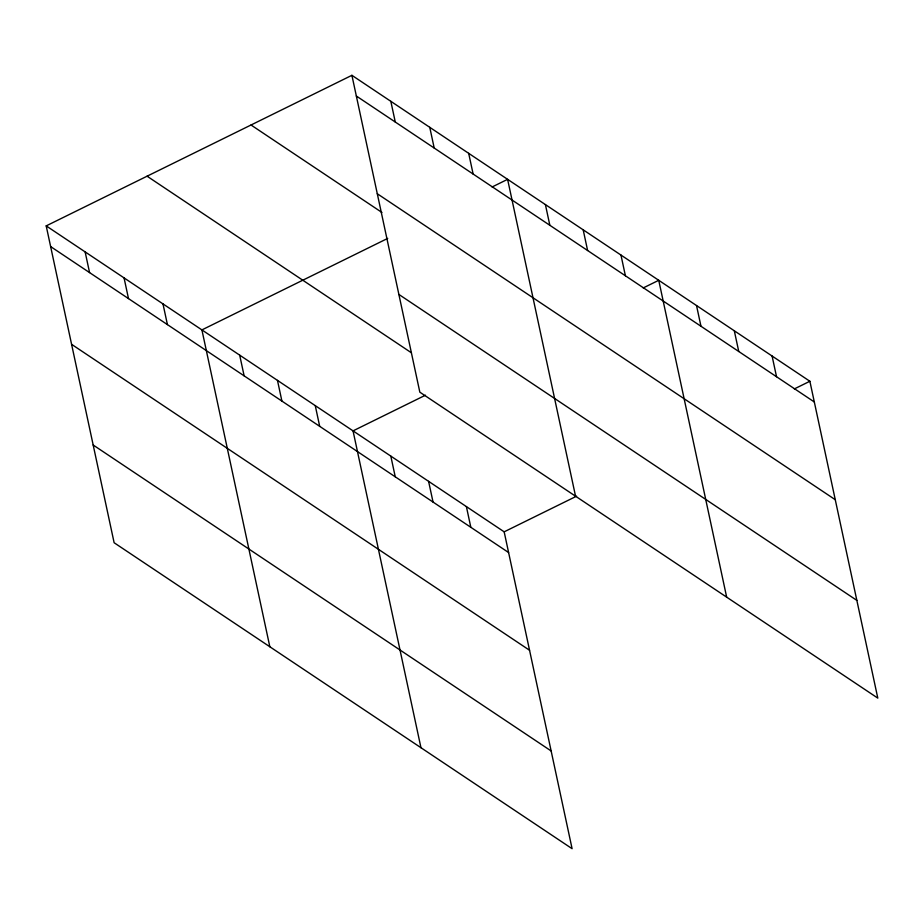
<?xml version="1.0" encoding="UTF-8"?>
<svg xmlns="http://www.w3.org/2000/svg" width="924" height="924" viewBox="0 0 924 924"><rect width="100%" height="100%" fill="white"/><g stroke="black" fill="none" stroke-linecap="round" stroke-linejoin="round"><path stroke-width="1.39" d="M46.2 225.883L504.169 531.831L572.095 848.682L114.126 542.735L46.2 225.883L351.905 75.318L809.874 381.266L877.8 698.117L419.831 392.169L351.905 75.318M387.722 238.392L201.906 329.903L269.831 646.754M492.099 186.983L507.611 179.337L575.548 496.188M425.467 395.195L353.037 430.873L420.963 747.724M643.22 287.942L658.743 280.307L726.668 597.158M504.169 531.831L576.599 496.165M794.351 388.912L809.874 381.266M356.341 96.015L814.31 401.975M377.292 193.74L835.261 499.699M251.028 125.006L381.959 212.474M398.879 294.433L856.848 600.392M147.078 176.195L411.411 352.783M50.635 246.581L508.604 552.54M71.587 344.317L529.556 650.265M93.174 445.01L551.143 750.958M772.094 356.029L776.53 376.726M734.303 330.78L738.75 351.49M696.523 305.544L700.97 326.241M620.963 255.059L625.398 275.768M583.183 229.822L587.618 250.52M545.403 204.574L549.838 225.283M468.687 153.326L473.123 174.035M429.764 127.327L434.199 148.025M390.829 101.317L395.276 122.026M466.389 506.595L470.824 527.304M428.597 481.358L433.044 502.055M390.817 456.109L395.253 476.819M315.257 405.624L319.692 426.334M277.477 380.388L281.912 401.097M239.686 355.151L244.132 375.849M162.982 303.904L167.417 324.601M124.059 277.893L128.494 298.602M85.124 251.882L89.57 272.592"/></g></svg>
